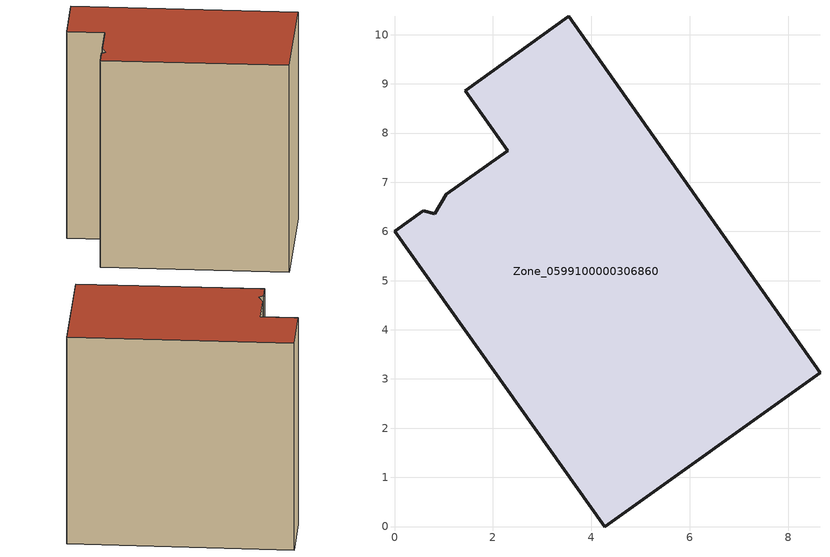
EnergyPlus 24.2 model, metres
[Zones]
Zone_0599100000306860
 floor ground (C_G): 0.82,6.36 1.05,6.75 2.3,7.64 1.44,8.86 3.54,10.37 8.65,3.13 4.27,0 0,6 0.59,6.42 z0
 wall outside (C_F): 4.27,0 8.65,3.13 3.54,10.37 1.44,8.86 2.3,7.64 1.05,6.75 0.82,6.36 0.59,6.42 0,6 4.27,0 z0:8.69
 roof outside (C_R): 0.82,6.36 0.59,6.42 0,6 4.27,0 8.65,3.13 3.54,10.37 1.44,8.86 2.3,7.64 1.05,6.75 z8.69
[BUILDING]
Pand.0599100000306860: North Axis=0; Terrain=City; Loads Convergence Tolerance Value=0.04; Temperature Convergence Tolerance Value=0.4; Solar Distribution=FullExterior; Maximum Number of Warmup Days=25; Minimum Number of Warmup Days=1
[Site:Location]
Rotterdam.The.Hague.AP_ZH_NLD Design_Conditions: Latitude=51.96; Longitude=4.45; Time Zone=1; Elevation=-4.5
[SITE:GROUNDTEMPERATURE:BUILDINGSURFACE]
18, 18, 18, 18, 18, 18, 18, 18, 18, 18, 18, 18
[MATERIAL] Thermal Absorptance=0.9; Solar Absorptance=0.7; Visible Absorptance=0.7
Name | Roughness | Thickness | Conductivity | Density | Specific Heat
G.TI.1975-1991 | MediumSmooth | 0.15 | 0.288461 | 540 | 1210
F.TI.1975-1991 | Rough | 0.3 | 0.230769 | 1920 | 840
R.TI.1975-1991 | MediumRough | 0.2 | 0.153846 | 1500 | 1000
[CONSTRUCTION]
C_G: G.TI.1975-1991
C_F: F.TI.1975-1991
C_R: R.TI.1975-1991
[ZONE]
Zone_0599100000306860: Type=1; Multiplier=1; Ceiling Height=Autocalculate; Volume=Autocalculate; Floor Area=autocalculate; Part of Total Floor Area=Yes
[ZONEINFILTRATION:DESIGNFLOWRATE]
Infil_Zone_0599100000306860: Zone or ZoneList or Space or SpaceList=Zone_0599100000306860; Schedule=AlwaysOn; Design Flow Rate Calculation Method=Flow/Area; Flow Rate per Floor Area=0.003; Constant Term Coefficient=1; Temperature Term Coefficient=0; Velocity Term Coefficient=0; Velocity Squared Term Coefficient=0
[HVACTEMPLATE:ZONE:IDEALLOADSAIRSYSTEM]
Zone_0599100000306860: Maximum Heating Supply Air Temperature=50; Minimum Cooling Supply Air Temperature=13; Maximum Heating Supply Air Humidity Ratio=0.0156; Minimum Cooling Supply Air Humidity Ratio=0.0077; Heating Limit=NoLimit; Cooling Limit=NoLimit; Dehumidification Control Type=ConstantSensibleHeatRatio; Cooling Sensible Heat Ratio=0.7; Dehumidification Setpoint=60; Humidification Control Type=None; Humidification Setpoint=30; Outdoor Air Method=None; Outdoor Air Flow Rate per Person=0.00944; Outdoor Air Flow Rate per Zone Floor Area=0; Outdoor Air Flow Rate per Zone=0; Demand Controlled Ventilation Type=None; Outdoor Air Economizer Type=NoEconomizer; Heat Recovery Type=None; Sensible Heat Recovery Effectiveness=0.7; Latent Heat Recovery Effectiveness=0.65
[ZONECONTROL:THERMOSTAT]
ThermostatControl_Zone_0599100000306860: Zone or ZoneList=Zone_0599100000306860; Control Type Schedule=DualSetpointControlType; Control 1=Thermostat_Zone_0599100000306860; Temperature Difference Between Cutout And Setpoint=0
[THERMOSTATSETPOINT:DUALSETPOINT]
Thermostat_Zone_0599100000306860: Heating Setpoint Temperature Schedule=HeatingSetpoint_Zone_0599100000306860; Cooling Setpoint Temperature Schedule=CoolingSetpoint_Zone_0599100000306860
[SCHEDULE:COMPACT]
HeatingSetpoint_Zone_0599100000306860: Through: 12/31, For: AllDays, Until: 24:00, 21
CoolingSetpoint_Zone_0599100000306860: Through: 12/31, For: AllDays, Until: 24:00, 24
DualSetpointControlType: Through: 12/31, For: AllDays, Until: 24:00, 4
AlwaysOn: Through: 12/31, For: AllDays, Until: 24:00, 1
